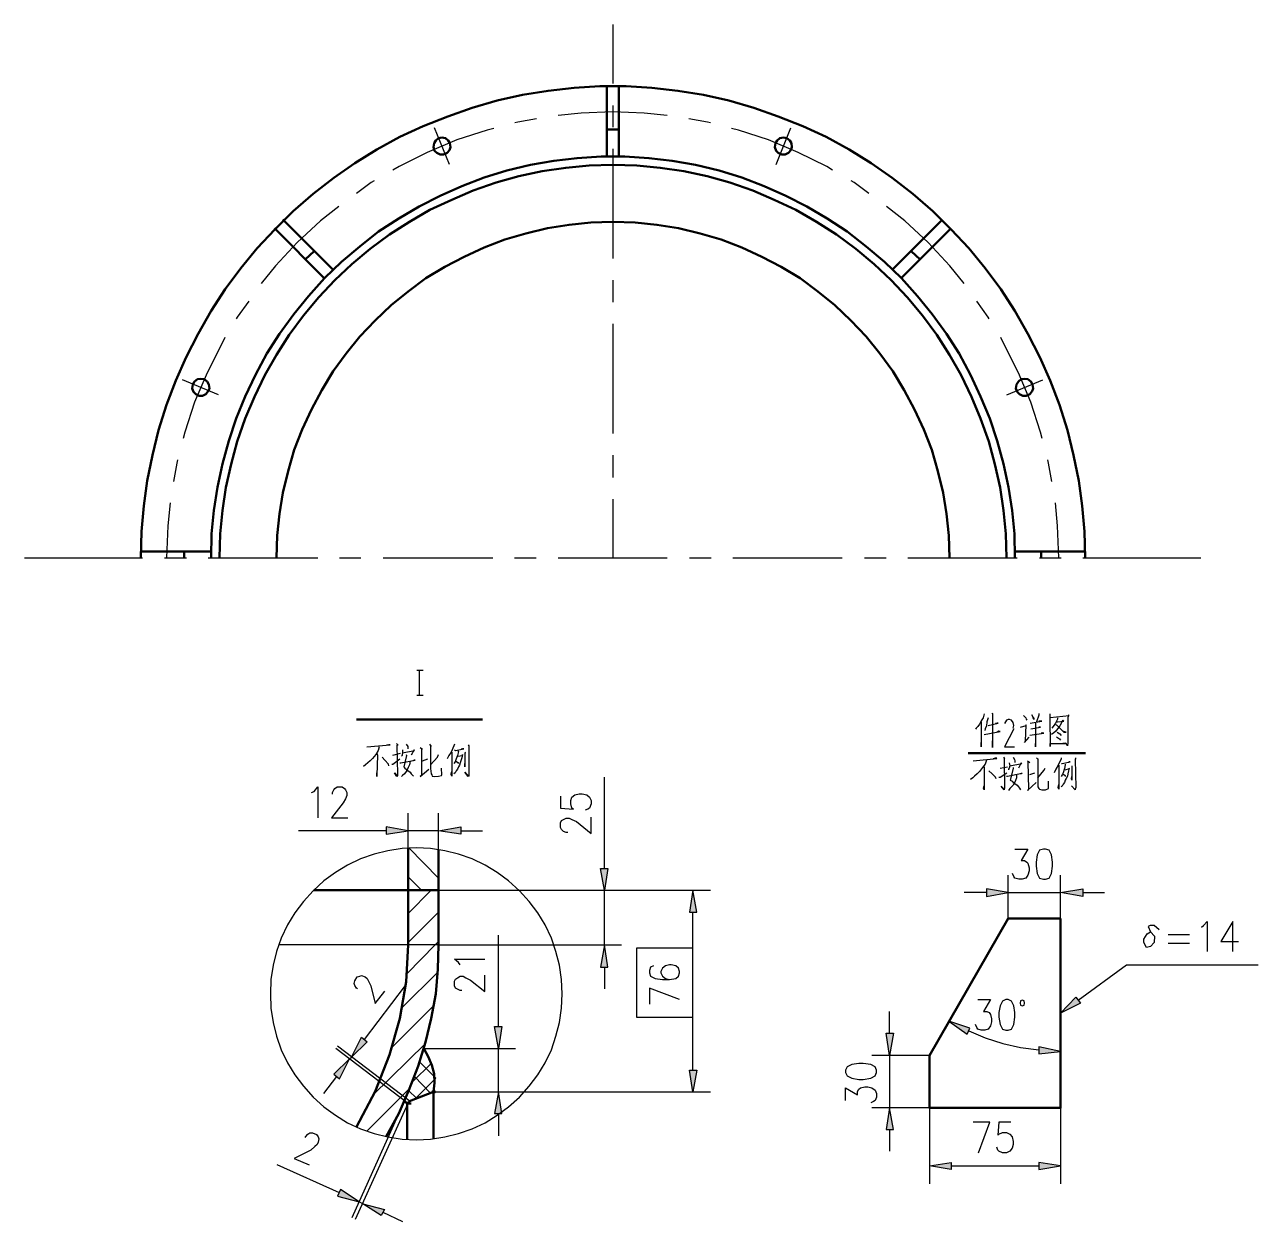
# Model space of a CAD drawing. Header units: millimetres. Extents: x -892 to 4698, y -3687 to 4524.
# Drawn here: x 1407 to 2817, y -1916 to -548 of the extents above; entities that cross this region are included whole.
import ezdxf

# ---------------------------------------------------------------- set-up
doc = ezdxf.new("R2010")
doc.units = ezdxf.units.MM
doc.layers.add('1', color=7, linetype='Continuous')

msp = doc.modelspace()

# ---------------------------------------------------------------- hatches: boundary and pattern name
h = msp.add_hatch(color=0)
h.dxf.hatch_style = 2
h.paths.add_polyline_path([(1820.1, -1465.4), (1820.1, -1473.9), (1845.5, -1469.9)])
h = msp.add_hatch(color=0)
h.dxf.hatch_style = 2
h.paths.add_polyline_path([(1905.5, -1465.4), (1905.5, -1473.9), (1880.1, -1469.9)])
h = msp.add_hatch(color=0)
h.dxf.hatch_style = 2
h.paths.add_polyline_path([(2065.2, -1513), (2073.6, -1513), (2069.7, -1537.7)])
h = msp.add_hatch(color=0)
h.dxf.hatch_style = 2
h.paths.add_polyline_path([(2506.4, -1536.4), (2506.4, -1544.9), (2531.1, -1540.3)])
h = msp.add_hatch(color=0)
h.dxf.hatch_style = 2
h.paths.add_polyline_path([(2616.5, -1536.4), (2616.5, -1544.9), (2591.1, -1540.3)])
h = msp.add_hatch(color=0)
h.dxf.hatch_style = 2
h.paths.add_polyline_path([(2166.8, -1563.1), (2175.3, -1563.1), (2170.7, -1537.7)])
h = msp.add_hatch(color=0)
h.dxf.hatch_style = 2
h.paths.add_polyline_path([(2065.2, -1625.7), (2073.6, -1625.7), (2069.7, -1600.3)])
h = msp.add_hatch(color=0)
h.dxf.hatch_style = 2
h.paths.add_polyline_path([(2613.9, -1666.8), (2591.1, -1678.5), (2608.7, -1660.2)])
h = msp.add_hatch(color=0)
h.dxf.hatch_style = 2
h.paths.add_polyline_path([(2484.2, -1702.6), (2487.5, -1695.4), (2463.3, -1687.6)])
h = msp.add_hatch(color=0)
h.dxf.hatch_style = 2
h.paths.add_polyline_path([(1792.1, -1705.9), (1798.6, -1711.1), (1780.4, -1728.7)])
h = msp.add_hatch(color=0)
h.dxf.hatch_style = 2
h.paths.add_polyline_path([(1943.9, -1693.5), (1952.4, -1693.5), (1948.5, -1718.9)])
h = msp.add_hatch(color=0)
h.dxf.hatch_style = 2
h.paths.add_polyline_path([(2391.7, -1701.3), (2400.1, -1701.3), (2395.6, -1726.7)])
h = msp.add_hatch(color=0)
h.dxf.hatch_style = 2
h.paths.add_polyline_path([(2566.3, -1716.9), (2566.3, -1724.8), (2591.1, -1722.2)])
h = msp.add_hatch(color=0)
h.dxf.hatch_style = 2
h.paths.add_polyline_path([(1760.2, -1748.2), (1766.7, -1753.4), (1778.4, -1730.6)])
h = msp.add_hatch(color=0)
h.dxf.hatch_style = 2
h.paths.add_polyline_path([(2166.8, -1743.7), (2175.3, -1743.7), (2170.7, -1768.4)])
h = msp.add_hatch(color=0)
h.dxf.hatch_style = 2
h.paths.add_polyline_path([(1874.2, -1771), (1872.3, -1769.7), (1872.3, -1767.1), (1874.2, -1765.8), (1876.8, -1767.1), (1876.8, -1769.7)])
h = msp.add_hatch(color=0)
h.dxf.hatch_style = 2
h.paths.add_polyline_path([(1943.9, -1793.2), (1952.4, -1793.2), (1948.5, -1768.4)])
h = msp.add_hatch(color=0)
h.dxf.hatch_style = 2
h.paths.add_polyline_path([(2391.7, -1811.4), (2400.1, -1811.4), (2395.6, -1786.7)])
h = msp.add_hatch(color=0)
h.dxf.hatch_style = 2
h.paths.add_polyline_path([(2466, -1849.2), (2466, -1857.1), (2441.2, -1853.1)])
h = msp.add_hatch(color=0)
h.dxf.hatch_style = 2
h.paths.add_polyline_path([(2566.3, -1849.2), (2566.3, -1857.1), (2591.1, -1853.1)])
h = msp.add_hatch(color=0)
h.dxf.hatch_style = 2
h.paths.add_polyline_path([(1768, -1879.9), (1764.7, -1887.7), (1789.5, -1894.2)])
h = msp.add_hatch(color=0)
h.dxf.hatch_style = 2
h.paths.add_polyline_path([(1818.2, -1902.7), (1814.3, -1909.8), (1793.4, -1896.2)])

# ---------------------------------------------------------------- linework, layer by layer
at = {"layer": '1', "color": 0, "lineweight": 25}
for points in [[(2079.5, -548.4), (2079.5, -615.6)], [(2141.4, -652.1), (2115.3, -649.5), (2079.5, -648.2), (2043, -649.5), (2016.9, -652.1)], [(2079.5, -641), (2079.5, -665.7)], [(1992.2, -656), (1970.7, -659.9), (1967.4, -660.5)], [(2190.9, -660.5), (2187.7, -659.9), (2166.2, -656)], [(1943.3, -667.1), (1935.5, -669), (1900.9, -680.1), (1867, -694.4), (1835.1, -710.7), (1827.9, -714.6)], [(1892.5, -708.1), (1875.5, -666.4)], [(2330.4, -714.6), (2323.9, -710.7), (2291.3, -694.4), (2257.4, -680.1), (2222.9, -669), (2215.1, -667.1)], [(2265.9, -708.1), (2282.8, -666.4)], [(2079.5, -690.5), (2079.5, -815.6)], [(1806.4, -727), (1803.2, -729), (1786.2, -741.3)], [(2372.1, -741.3), (2355.2, -729), (2351.9, -727)], [(1766, -756.3), (1745.2, -772.6), (1718.5, -797.4), (1693.7, -824.1), (1677.4, -844.3)], [(2480.9, -844.3), (2464.7, -824.1), (2439.9, -797.4), (2413.2, -772.6), (2392.3, -756.3)], [(2079.5, -840.4), (2079.5, -865.8)], [(1663.1, -864.5), (1650, -882.8), (1648.7, -884.7)], [(2509.6, -884.7), (2508.3, -882.8), (2495.3, -864.5)], [(2079.5, -890.6), (2079.5, -1015.7)], [(1635.7, -906.2), (1631.8, -914), (1615.5, -946.6), (1601.1, -979.9), (1590.1, -1014.4), (1588.1, -1021.6)], [(2570.2, -1021.6), (2568.3, -1014.4), (2557.2, -979.9), (2542.9, -946.6), (2526.6, -914), (2522.7, -906.2)], [(1628.5, -971.4), (1587.5, -954.5)], [(2529.8, -971.4), (2570.9, -954.5)], [(2079.5, -1040.5), (2079.5, -1065.9)], [(1581.6, -1045.7), (1580.9, -1049.6), (1577, -1070.5)], [(2581.3, -1070.5), (2577.4, -1049.6), (2576.7, -1045.7)], [(1573.1, -1095.2), (1570.5, -1121.3), (1569.2, -1157.8)], [(2079.5, -1090.7), (2079.5, -1157.8)], [(2589.1, -1157.8), (2587.8, -1121.3), (2585.2, -1095.2)], [(1406.9, -1157.8), (1541.8, -1157.8)], [(1566.6, -1157.8), (1592, -1157.8)], [(1616.8, -1157.8), (1741.9, -1157.8)], [(1766.7, -1157.8), (1791.4, -1157.8)], [(1816.9, -1157.8), (1942, -1157.8)], [(1966.8, -1157.8), (1991.5, -1157.8)], [(2016.9, -1157.8), (2141.4, -1157.8)], [(2166.8, -1157.8), (2191.6, -1157.8)], [(2216.4, -1157.8), (2341.5, -1157.8)], [(2366.9, -1157.8), (2391.7, -1157.8)], [(2416.4, -1157.8), (2541.6, -1157.8)], [(2567, -1157.8), (2591.7, -1157.8)], [(2616.5, -1157.8), (2751.4, -1157.8)], [(1855.3, -1286.2), (1862.5, -1286.2)], [(1857.9, -1286.2), (1857.9, -1314.8)], [(1855.3, -1314.8), (1862.5, -1314.8)], [(2503.8, -1336.3), (2502.5, -1340.9), (2500.5, -1344.2), (2498.5, -1348.1), (2496.6, -1350.7), (2494.6, -1352.6), (2494, -1353.9)], [(2512.9, -1335), (2513.5, -1336.3), (2513.5, -1335.7), (2513.5, -1374.8), (2513.5, -1371.5), (2513.5, -1367)], [(2548.7, -1338.3), (2551.3, -1340.9), (2552, -1342.2), (2552.6, -1343.5)], [(2557.8, -1337), (2559.8, -1340.3), (2560.5, -1341.6), (2560.5, -1342.9), (2559.8, -1340.9)], [(2566.3, -1335.7), (2566.3, -1337.7), (2563.7, -1345.5)], [(2578.7, -1336.3), (2578.7, -1340.3), (2579.4, -1373.5), (2579.4, -1370.2), (2597.6, -1370.2), (2596.3, -1369.6), (2593.7, -1370.2)], [(2579.4, -1340.3), (2600.9, -1338.3), (2600.2, -1337.7), (2599.6, -1340.3), (2599.6, -1369.6), (2598.9, -1372.8), (2597.6, -1370.2)], [(2500.5, -1345.5), (2500.5, -1365), (2500.5, -1370.2), (2500.5, -1374.1), (2500.5, -1372.2), (2500.5, -1368.9)], [(2508.3, -1340.9), (2507, -1345.5), (2506.4, -1350), (2505.1, -1353.3), (2504.4, -1355.2)], [(2508.3, -1349.4), (2520, -1346.8), (2518.7, -1346.8), (2516.8, -1347.4)], [(2532.4, -1342.2), (2529.2, -1343.5), (2527.2, -1347.4)], [(2537.6, -1353.3), (2527.2, -1374.1), (2538.3, -1374.1)], [(2537, -1352.6), (2537.6, -1349.4), (2537, -1346.1), (2535, -1343.5), (2532.4, -1342.9)], [(2545.5, -1351.3), (2552, -1349.4), (2551.3, -1348.7), (2550.7, -1367.6), (2550, -1368.9), (2555.2, -1363.1)], [(2556.5, -1346.8), (2569.6, -1344.8), (2568.9, -1344.8), (2566.3, -1344.8)], [(2557.2, -1353.3), (2568.3, -1351.3), (2567.6, -1351.3), (2566.3, -1351.3)], [(2562.4, -1346.8), (2562.4, -1374.1), (2562.4, -1372.2), (2562.4, -1370.2)], [(2586.5, -1345.5), (2587.8, -1345.5), (2595, -1344.8), (2593.7, -1343.5), (2590.4, -1350), (2587.8, -1353.3), (2585.9, -1355.9), (2583.3, -1357.9), (2580.7, -1359.8)], [(2587.8, -1340.9), (2587.8, -1342.2), (2585.2, -1346.8), (2582.6, -1350.7), (2581.3, -1352.6)], [(2585.9, -1348.7), (2586.5, -1348.7), (2595, -1357.2), (2597.6, -1357.2), (2595, -1356.6), (2593.7, -1355.9)], [(2503.8, -1359.8), (2522, -1356.6), (2520.7, -1355.9), (2518.7, -1357.2)], [(2555.9, -1360.5), (2572.2, -1358.5), (2570.9, -1357.9), (2568.9, -1358.5)], [(2586.5, -1362.4), (2589.8, -1365), (2591.1, -1366.3)], [(2587.2, -1357.2), (2590.4, -1359.2), (2591.7, -1361.1)], [(1812.3, -1374.1), (1811, -1378.1), (1808.4, -1382.6), (1804.5, -1387.2), (1801.9, -1389.8), (1799.3, -1392.4), (1796.7, -1394.4), (1794.1, -1396.3)], [(1798, -1374.1), (1824.7, -1371.5), (1823.4, -1371.5), (1820.8, -1372.2)], [(1809.7, -1381.3), (1810.3, -1383.3), (1809.7, -1406.7), (1809.7, -1408), (1809.7, -1405.4), (1809.7, -1403.5)], [(1827.9, -1383.3), (1836.4, -1381.3)], [(1831.9, -1370.2), (1833.8, -1372.2), (1832.5, -1372.2), (1833.2, -1405.4), (1833.2, -1406.7), (1832.5, -1408), (1829.9, -1403.5), (1832.5, -1406.7)], [(1839, -1377.4), (1839, -1380.7), (1838.4, -1382.6), (1838.4, -1383.9), (1837.7, -1384.6)], [(1839, -1380.7), (1852.7, -1378.1), (1852.1, -1377.4), (1848.8, -1383.3)], [(1842.9, -1370.9), (1844.9, -1373.5), (1844.9, -1374.8), (1844.9, -1376.1)], [(1859.2, -1374.8), (1861.8, -1376.8), (1860.5, -1376.1), (1860.5, -1406.7), (1859.2, -1408), (1869, -1399.6)], [(1869.6, -1370.9), (1871.6, -1373.5), (1871, -1372.8), (1871, -1379.4), (1871, -1386.5), (1871, -1392.4), (1871, -1397), (1871, -1397.6), (1871, -1398.9), (1871.6, -1404.8), (1872.3, -1406.1), (1872.9, -1407.4), (1875.5, -1408), (1880.1, -1407.4), (1883.3, -1406.7), (1884, -1406.1), (1883.3, -1398.3)], [(1898.3, -1370.9), (1897.7, -1372.8), (1894.4, -1380), (1891.8, -1383.9), (1889.9, -1387.8)], [(1895.1, -1380), (1895.1, -1407.4), (1894.4, -1405.4), (1894.4, -1404.8), (1895.1, -1402.2)], [(1902.2, -1378.7), (1902.9, -1379.4), (1901.6, -1383.9), (1900.3, -1387.8), (1899, -1391.1), (1897.7, -1393)], [(1898.3, -1377.4), (1899, -1378.1), (1899.6, -1378.1), (1908.8, -1376.1), (1907.4, -1376.1), (1906.1, -1376.8)], [(1914, -1371.5), (1914.6, -1372.8), (1914.6, -1404.8), (1914.6, -1405.4), (1914.6, -1407.4), (1914, -1408), (1910.1, -1402.8), (1914, -1407.4), (1914.6, -1406.1)], [(1910.1, -1380), (1910.7, -1380.7), (1910.1, -1381.3), (1910.1, -1397), (1910.1, -1395), (1910.1, -1393)], [(1823.4, -1395.7), (1822.7, -1393.7), (1818.8, -1389.1), (1815.6, -1385.9)], [(1826.6, -1393.7), (1827.9, -1393.7), (1835.8, -1387.8)], [(1835.8, -1392.4), (1836.4, -1392.4), (1837.1, -1392.4), (1853.4, -1389.1), (1852.1, -1389.1), (1850.7, -1389.8)], [(1847.5, -1390.4), (1846.8, -1394.4), (1845.5, -1397.6), (1844.2, -1400.2), (1842.9, -1402.2), (1841, -1404.8), (1839, -1406.7), (1837.7, -1408)], [(1842.9, -1382.6), (1843.6, -1383.9), (1840.3, -1397), (1841.6, -1398.3), (1842.9, -1399.6), (1844.9, -1400.9), (1847.5, -1402.8), (1848.8, -1404.8), (1850.1, -1406.1), (1851.4, -1407.4)], [(1861.8, -1389.8), (1867.7, -1387.8)], [(1871, -1394.4), (1878.8, -1385.9), (1880.1, -1382.6)], [(1902.2, -1384.6), (1907.4, -1383.9), (1907.4, -1382.6), (1906.8, -1386.5), (1905.5, -1389.8), (1904.8, -1392.4), (1904.2, -1395), (1902.9, -1397), (1901.6, -1399.6), (1900.3, -1401.5), (1899, -1403.5), (1897.7, -1404.8)], [(1899.6, -1389.8), (1902.2, -1391.7), (1902.9, -1393)], [(2506.4, -1389.1), (2505.1, -1393.7), (2501.8, -1397.6), (2498.5, -1402.2), (2495.9, -1404.8), (2492.7, -1407.4), (2490.7, -1409.3), (2488.1, -1411.3)], [(2491.4, -1389.8), (2518.1, -1387.2), (2517.4, -1386.5), (2514.2, -1387.8)], [(2525.9, -1385.9), (2527.2, -1387.8), (2526.6, -1387.2), (2527.2, -1421.1), (2526.6, -1422.4), (2526.6, -1423), (2523.3, -1419.1), (2526.6, -1422.4)], [(2532.4, -1392.4), (2533.1, -1395.7), (2532.4, -1398.3), (2531.8, -1399.6), (2531.8, -1400.2)], [(2533.1, -1395.7), (2546.8, -1393), (2546.1, -1392.4), (2542.9, -1398.3)], [(2537, -1385.9), (2538.3, -1388.5), (2538.9, -1389.8), (2538.9, -1391.7)], [(2553.3, -1389.8), (2555.9, -1391.7), (2553.9, -1391.1), (2554.6, -1422.4), (2553.3, -1423.7), (2563.1, -1414.6)], [(2563.7, -1386.5), (2565.7, -1388.5), (2565, -1387.8), (2565, -1395), (2565, -1401.5), (2565, -1407.4), (2565, -1411.9), (2565, -1412.6), (2565, -1413.9), (2565, -1419.8), (2566.3, -1421.7), (2567, -1422.4), (2569.6, -1423), (2574.1, -1423), (2577.4, -1421.7), (2577.4, -1413.3)], [(2591.7, -1386.5), (2591.7, -1387.8), (2588.5, -1395), (2585.9, -1399.6), (2583.9, -1403.5)], [(2589.1, -1395), (2589.1, -1422.4), (2588.5, -1420.4), (2589.1, -1417.2)], [(2596.3, -1393.7), (2596.3, -1394.4), (2595.6, -1398.9), (2594.3, -1403.5), (2593, -1406.1), (2591.7, -1408)], [(2592.4, -1393), (2593, -1393), (2602.2, -1391.1), (2601.5, -1391.1), (2600.2, -1391.7)], [(2608, -1386.5), (2608.7, -1387.8), (2608, -1388.5), (2608.7, -1420.4), (2608, -1422.4), (2608, -1423), (2603.5, -1418.5), (2608, -1423), (2608, -1421.7)], [(2604.1, -1395.7), (2604.1, -1396.3), (2604.1, -1411.9), (2603.5, -1410), (2604.1, -1408)], [(2069.7, -1513), (2069.7, -1408.7)], [(2503.8, -1397), (2503.8, -1398.9), (2503.8, -1421.7), (2503.8, -1423), (2503.1, -1421.1), (2503.8, -1418.5)], [(2517.4, -1410.6), (2516.8, -1408.7), (2512.9, -1404.8), (2509, -1401.5)], [(2520.7, -1408.7), (2522, -1408.7), (2529.8, -1403.5)], [(2522, -1398.3), (2530.5, -1397)], [(2529.2, -1407.4), (2530.5, -1407.4), (2547.4, -1404.1), (2546.1, -1404.8), (2544.8, -1404.8)], [(2540.9, -1406.1), (2540.9, -1409.3), (2539.6, -1412.6), (2538.3, -1415.2), (2537, -1417.8), (2535, -1419.8), (2533.1, -1421.7), (2531.8, -1423.7)], [(2537, -1397.6), (2537, -1398.9), (2533.7, -1411.9), (2535.7, -1413.3), (2537, -1414.6), (2538.9, -1415.9), (2541.6, -1417.8), (2542.9, -1419.8), (2544.2, -1421.1), (2545.5, -1423)], [(2555.9, -1405.4), (2561.8, -1403.5)], [(2565, -1409.3), (2572.2, -1400.9), (2573.5, -1398.3)], [(2596.3, -1400.2), (2601.5, -1398.9), (2600.9, -1398.3), (2600.2, -1401.5), (2599.6, -1404.8), (2598.9, -1407.4), (2597.6, -1410), (2596.3, -1411.9), (2595.6, -1414.6), (2594.3, -1416.5), (2593, -1419.1), (2591.7, -1419.8)], [(2593.7, -1404.8), (2596.3, -1406.7), (2596.3, -1408)], [(1734.7, -1426.3), (1738, -1425), (1741.9, -1419.8), (1741.9, -1455)], [(1758.9, -1428.2), (1758.9, -1426.3), (1760.2, -1423), (1761.5, -1421.7), (1764.1, -1419.8), (1769.9, -1419.8), (1772.5, -1421.7), (1773.8, -1423), (1775.2, -1426.3), (1775.2, -1429.5), (1773.8, -1433.5), (1771.2, -1438), (1757.6, -1455), (1776.5, -1455)], [(2019.5, -1430.2), (2019.5, -1443.9), (2034.5, -1445.2), (2032.6, -1443.9), (2031.3, -1439.3), (2031.3, -1435.4), (2032.6, -1431.5), (2035.8, -1428.9), (2041, -1427.6), (2044.3, -1427.6), (2049.5, -1428.9), (2052.8, -1431.5), (2054.7, -1435.4), (2054.7, -1439.3), (2052.8, -1443.9), (2050.8, -1445.2), (2047.6, -1446.5)], [(1845.5, -1514.9), (1845.5, -1449.7)], [(1880.1, -1514.9), (1880.1, -1449.7)], [(1820.1, -1465.4), (1820.1, -1473.9), (1845.5, -1469.9), (1820.1, -1465.4)], [(1905.5, -1465.4), (1905.5, -1473.9), (1880.1, -1469.9), (1905.5, -1465.4)], [(2028, -1471.9), (2026.1, -1471.9), (2022.8, -1470.6), (2020.8, -1468.6), (2019.5, -1466), (2019.5, -1460.8), (2020.8, -1458.2), (2022.8, -1456.9), (2026.1, -1455.6), (2029.3, -1455.6), (2032.6, -1456.9), (2037.8, -1459.5), (2054.7, -1473.2), (2054.7, -1454.3)], [(1820.1, -1469.9), (1719.8, -1469.9)], [(1880.1, -1469.9), (1845.5, -1469.9)], [(1905.5, -1469.9), (1930.3, -1469.9)], [(1854.7, -1489.5), (1838.4, -1490.2), (1822.1, -1492.8), (1806.4, -1496.7), (1790.8, -1501.9), (1775.8, -1509.1), (1762.1, -1517.5), (1749.1, -1527.3), (1736.7, -1538.4), (1725.6, -1550.8), (1715.8, -1563.8), (1707.4, -1577.5), (1700.2, -1592.5), (1695, -1608.1), (1691.1, -1623.7), (1688.5, -1640), (1687.8, -1656.3), (1688.5, -1672.6), (1691.1, -1688.9), (1695, -1704.6), (1700.2, -1720.2), (1707.4, -1735.2), (1715.8, -1748.9), (1725.6, -1761.9), (1736.7, -1774.3), (1749.1, -1785.4), (1762.1, -1795.1), (1775.8, -1803.6), (1790.8, -1810.8), (1806.4, -1816), (1822.1, -1819.9), (1838.4, -1822.5), (1854.7, -1823.2), (1871, -1822.5), (1887.2, -1819.9), (1902.9, -1816), (1918.5, -1810.8), (1933.5, -1803.6), (1947.2, -1795.1), (1960.2, -1785.4), (1972.6, -1774.3), (1983.7, -1761.9), (1993.5, -1748.9), (2001.9, -1735.2), (2009.1, -1720.2), (2014.3, -1704.6), (2018.2, -1688.9), (2020.8, -1672.6), (2021.5, -1656.3), (2020.8, -1640), (2018.2, -1623.7), (2014.3, -1608.1), (2009.1, -1592.5), (2001.9, -1577.5), (1993.5, -1563.8), (1983.7, -1550.8), (1972.6, -1538.4), (1960.2, -1527.3), (1947.2, -1517.5), (1933.5, -1509.1), (1918.5, -1501.9), (1902.9, -1496.7), (1887.2, -1492.8), (1871, -1490.2), (1854.7, -1489.5)], [(1880.1, -1524), (1846.2, -1489.5)], [(2538.9, -1490.8), (2553.9, -1490.8), (2546.1, -1503.8), (2550, -1503.8), (2552.6, -1505.8), (2553.9, -1507.1), (2555.2, -1512.3), (2555.2, -1515.6), (2553.9, -1520.8), (2551.3, -1524), (2547.4, -1525.3), (2543.5, -1525.3), (2538.9, -1524), (2537.6, -1522.1), (2536.3, -1518.8)], [(2571.5, -1490.8), (2567, -1492.1), (2564.4, -1497.3), (2563.1, -1505.8), (2563.1, -1510.4), (2564.4, -1518.8), (2567, -1524), (2571.5, -1525.3), (2574.1, -1525.3), (2578, -1524), (2580.7, -1518.8), (2582, -1510.4), (2582, -1505.8), (2580.7, -1497.3), (2578, -1492.1), (2574.1, -1490.8), (2571.5, -1490.8)], [(1860.5, -1537.7), (1845.5, -1522.7)], [(2065.2, -1513), (2073.6, -1513), (2069.7, -1537.7), (2065.2, -1513)], [(2531.1, -1570.3), (2531.1, -1520.8)], [(2591.1, -1570.3), (2591.1, -1520.8)], [(2506.4, -1536.4), (2506.4, -1544.9), (2531.1, -1540.3), (2506.4, -1536.4)], [(2616.5, -1536.4), (2616.5, -1544.9), (2591.1, -1540.3), (2616.5, -1536.4)], [(1845.5, -1564.4), (1871.6, -1537.7)], [(1880.1, -1537.7), (2089.3, -1537.7)], [(1989.6, -1537.7), (2190.9, -1537.7)], [(2069.7, -1600.3), (2069.7, -1537.7)], [(2166.8, -1563.1), (2175.3, -1563.1), (2170.7, -1537.7), (2166.8, -1563.1)], [(2506.4, -1540.3), (2480.9, -1540.3)], [(2531.1, -1540.3), (2591.1, -1540.3)], [(2616.5, -1540.3), (2641.3, -1540.3)], [(1845.5, -1597.7), (1880.1, -1563.1)], [(2170.7, -1743.7), (2170.7, -1563.1)], [(2703.8, -1583.3), (2698, -1578.1), (2693.4, -1578.1), (2691.4, -1579.4), (2694.1, -1585.3), (2698.6, -1590.5), (2698, -1597.7), (2694.1, -1602.2), (2689.5, -1603.5), (2686.2, -1597.7), (2686.2, -1593.8), (2690.1, -1587.9), (2694.1, -1585.3)], [(2752.1, -1580.1), (2754.7, -1578.1), (2758.6, -1573.6), (2758.6, -1608.1)], [(2787.9, -1608.1), (2787.9, -1573.6), (2774.2, -1596.4), (2794.4, -1596.4)], [(1948.5, -1693.5), (1948.5, -1589.2)], [(2714.3, -1588.6), (2738.4, -1588.6)], [(1880.1, -1600.3), (1697.6, -1600.3)], [(1844.2, -1632.9), (1876.2, -1600.3), (1880.1, -1596.4)], [(1880.1, -1600.3), (2089.3, -1600.3)], [(2065.2, -1625.7), (2073.6, -1625.7), (2069.7, -1600.3), (2065.2, -1625.7)], [(2170.7, -1683.1), (2170.7, -1604.2), (2106.2, -1604.2), (2106.2, -1683.1), (2170.7, -1683.1)], [(2714.3, -1598.3), (2738.4, -1598.3)], [(1904.8, -1623.1), (1902.9, -1620.5), (1898.3, -1616.6), (1932.9, -1616.6)], [(1787.5, -1650.5), (1786.2, -1649.8), (1784.3, -1646.6), (1783.6, -1644.6), (1784.3, -1641.3), (1786.9, -1636.8), (1790.1, -1636.1), (1792.1, -1635.5), (1796, -1636.8), (1798.6, -1638.7), (1799.9, -1642), (1802.5, -1647.2), (1807.7, -1667.4), (1818.8, -1653.1)], [(1838.4, -1672), (1879.4, -1631.6)], [(1906.8, -1652.4), (1904.8, -1652.4), (1901.6, -1651.1), (1899.6, -1649.8), (1898.3, -1647.2), (1898.3, -1642), (1899.6, -1639.4), (1901.6, -1638.1), (1904.8, -1636.1), (1908.1, -1636.1), (1911.4, -1638.1), (1916.6, -1640.7), (1932.9, -1653.7), (1932.9, -1634.8)], [(2069.7, -1625.7), (2069.7, -1650.5)], [(2125.8, -1624.4), (2122.5, -1625.7), (2121.2, -1629.6), (2121.2, -1632.2), (2122.5, -1636.1), (2127.7, -1638.7), (2136.2, -1640), (2144, -1640), (2151.2, -1638.7), (2154.4, -1636.1), (2155.7, -1632.2), (2155.7, -1630.9), (2154.4, -1627), (2151.2, -1624.4), (2146, -1623.1), (2144, -1623.1), (2139.5, -1624.4), (2136.2, -1627), (2134.2, -1630.9), (2134.2, -1632.2), (2136.2, -1636.1), (2139.5, -1638.7), (2144, -1640)], [(2611.3, -1663.5), (2666.7, -1623.1)], [(2666.7, -1623.1), (2817.2, -1623.1)], [(1795.4, -1708.5), (1842.3, -1646.6)], [(2155.7, -1662.9), (2121.2, -1649.8), (2121.2, -1668.1)], [(2496.6, -1662.9), (2510.9, -1662.9), (2503.1, -1676.5), (2507, -1676.5), (2509.6, -1677.8), (2510.9, -1679.8), (2512.2, -1685), (2512.2, -1688.3), (2510.9, -1692.8), (2508.3, -1696.7), (2504.4, -1698), (2500.5, -1698), (2496.6, -1696.7), (2495.3, -1694.8), (2494, -1691.5)], [(2528.5, -1662.9), (2524.6, -1664.8), (2522, -1670), (2520.7, -1677.8), (2520.7, -1683.1), (2522, -1691.5), (2524.6, -1696.7), (2528.5, -1698), (2531.1, -1698), (2535, -1696.7), (2537.6, -1691.5), (2538.9, -1683.1), (2538.9, -1677.8), (2537.6, -1670), (2535, -1664.8), (2531.1, -1662.9), (2528.5, -1662.9)], [(2547.4, -1663.5), (2545.5, -1664.2), (2544.8, -1666.8), (2545.5, -1669.4), (2547.4, -1670), (2549.4, -1669.4), (2550, -1666.8), (2549.4, -1664.2), (2547.4, -1663.5)], [(2613.9, -1666.8), (2591.1, -1678.5), (2608.7, -1660.2), (2613.9, -1666.8)], [(1827.3, -1716.9), (1874.2, -1670)], [(2395.6, -1701.3), (2395.6, -1676.5)], [(2484.2, -1702.6), (2487.5, -1695.4), (2463.3, -1687.6), (2484.2, -1702.6)], [(1792.1, -1705.9), (1798.6, -1711.1), (1780.4, -1728.7), (1792.1, -1705.9)], [(1943.9, -1693.5), (1952.4, -1693.5), (1948.5, -1718.9), (1943.9, -1693.5)], [(2391.7, -1701.3), (2400.1, -1701.3), (2395.6, -1726.7), (2391.7, -1701.3)], [(2486.2, -1698.7), (2505.1, -1706.5), (2525.3, -1713), (2545.5, -1717.6), (2566.3, -1720.2)], [(1844.2, -1780.8), (1762.8, -1718.9)], [(1846.2, -1778.2), (1764.7, -1716.3)], [(1805.1, -1772.3), (1865.1, -1713)], [(1861.8, -1722.8), (1864.4, -1720.2)], [(1863.1, -1718.9), (1968.1, -1718.9)], [(1948.5, -1768.4), (1948.5, -1718.9)], [(2566.3, -1716.9), (2566.3, -1724.8), (2591.1, -1722.2), (2566.3, -1716.9)], [(1760.2, -1748.2), (1766.7, -1753.4), (1778.4, -1730.6), (1760.2, -1748.2)], [(1778.4, -1730.6), (1780.4, -1728.7)], [(1876.8, -1752.8), (1858.6, -1734.5)], [(2441.2, -1726.7), (2375.4, -1726.7)], [(2395.6, -1726.7), (2395.6, -1786.7)], [(1850.1, -1757.3), (1872.3, -1735.2)], [(2166.8, -1743.7), (2175.3, -1743.7), (2170.7, -1768.4), (2166.8, -1743.7)], [(2345.4, -1746.3), (2347.3, -1750.2), (2352.6, -1752.8), (2360.4, -1754.1), (2365.6, -1754.1), (2374.1, -1752.8), (2379.3, -1750.2), (2380.6, -1746.3), (2380.6, -1743.7), (2379.3, -1739.8), (2374.1, -1737.1), (2365.6, -1735.8), (2360.4, -1735.8), (2352.6, -1737.1), (2347.3, -1739.8), (2345.4, -1743.7), (2345.4, -1746.3)], [(1763.4, -1750.8), (1748.4, -1770.4)], [(1871, -1769.7), (1852.7, -1750.8)], [(1853.4, -1776.2), (1876.8, -1752.8)], [(2345.4, -1778.2), (2345.4, -1763.9), (2359.1, -1771.7), (2359.1, -1767.8), (2360.4, -1765.2), (2362.3, -1763.9), (2367.5, -1762.6), (2370.8, -1762.6), (2375.4, -1763.9), (2379.3, -1766.5), (2380.6, -1770.4), (2380.6, -1774.3), (2379.3, -1778.2), (2377.3, -1779.5), (2374.1, -1780.8)], [(1798, -1813.4), (1846.8, -1764.5)], [(1854.7, -1775.6), (1846.2, -1767.1)], [(1874.2, -1768.4), (1968.1, -1768.4)], [(1943.9, -1793.2), (1952.4, -1793.2), (1948.5, -1768.4), (1943.9, -1793.2)], [(1963.5, -1768.4), (2190.9, -1768.4)], [(1840.3, -1780.2), (1781, -1912.5)], [(1844.9, -1781.5), (1784.9, -1914.4)], [(2441.2, -1786.7), (2375.4, -1786.7)], [(2391.7, -1811.4), (2400.1, -1811.4), (2395.6, -1786.7), (2391.7, -1811.4)], [(2441.2, -1786.7), (2441.2, -1873.4)], [(2591.1, -1786.7), (2591.1, -1873.4)], [(1948.5, -1793.2), (1948.5, -1818.6)], [(2497.2, -1838.2), (2510.3, -1803), (2491.4, -1803)], [(2534.4, -1803), (2520.7, -1803), (2519.4, -1818), (2520.7, -1816.7), (2524.6, -1814.7), (2529.2, -1814.7), (2533.1, -1816.7), (2535.7, -1819.9), (2537, -1825.1), (2537, -1828.4), (2535.7, -1832.9), (2533.1, -1836.2), (2529.2, -1838.2), (2524.6, -1838.2), (2520.7, -1836.2), (2519.4, -1834.9), (2518.1, -1831.6)], [(1727.6, -1820.6), (1728.2, -1819.3), (1730.8, -1816.7), (1732.8, -1815.3), (1736, -1815.3), (1740.6, -1817.3), (1742.6, -1819.9), (1743.2, -1821.9), (1742.6, -1825.8), (1741.3, -1828.4), (1738.7, -1831), (1734.1, -1834.9), (1715.2, -1844.7), (1732.1, -1851.8)], [(2395.6, -1811.4), (2395.6, -1836.2)], [(1766.7, -1883.8), (1695.6, -1851.8)], [(2466, -1849.2), (2466, -1857.1), (2441.2, -1853.1), (2466, -1849.2)], [(2466, -1853.1), (2566.3, -1853.1)], [(2566.3, -1849.2), (2566.3, -1857.1), (2591.1, -1853.1), (2566.3, -1849.2)], [(1768, -1879.9), (1764.7, -1887.7), (1789.5, -1894.2), (1768, -1879.9)], [(1793.4, -1896.2), (1789.5, -1894.2)], [(1818.2, -1902.7), (1814.3, -1909.8), (1793.4, -1896.2), (1818.2, -1902.7)], [(1816.2, -1905.9), (1839, -1916.4)]]:
    msp.add_lwpolyline(points, dxfattribs=at)
at = {"layer": '1', "color": 0, "lineweight": 50}
for points in [[(2619.1, -1157.8), (2618.5, -1127.8), (2615.8, -1098.5), (2611.9, -1069.8), (2606.1, -1040.5), (2598.9, -1011.8), (2589.8, -983.1), (2579.4, -955.1), (2567.6, -928.4), (2553.9, -901.7), (2538.9, -875.6), (2522.7, -850.8), (2505.1, -826.7), (2486.2, -803.9), (2466, -782.4), (2445.1, -761.5), (2422.3, -742), (2398.8, -723.7), (2374.7, -706.8), (2349.3, -691.2), (2323.2, -676.8), (2296.5, -664.4), (2268.5, -653.4), (2240.5, -643.6), (2211.8, -635.1), (2183.1, -628.6), (2153.8, -624), (2123.8, -620.8), (2094.5, -618.8), (2064.5, -618.8), (2035.2, -620.8), (2005.2, -624), (1975.9, -628.6), (1947.2, -635.1), (1918.5, -643.6), (1890.5, -653.4), (1862.5, -664.4), (1835.8, -676.8), (1809.7, -691.2), (1784.3, -706.8), (1760.2, -723.7), (1736.7, -742), (1713.9, -761.5), (1693, -782.4), (1672.8, -803.9), (1653.9, -826.7), (1636.3, -850.8), (1620, -875.6), (1605.1, -901.7), (1591.4, -928.4), (1579.6, -955.1), (1569.2, -983.1), (1560.1, -1011.8), (1552.9, -1040.5), (1547.1, -1069.8), (1543.1, -1098.5), (1540.5, -1127.8), (1539.9, -1157.8)], [(2072.3, -618.2), (2072.3, -698.3)], [(2086, -618.2), (2086, -698.3)], [(2086, -668.4), (2072.3, -668.4)], [(1884, -677.5), (1880.1, -678.1), (1876.8, -680.7), (1874.9, -684), (1874.2, -688.6), (1875.5, -692.5), (1878.1, -695.1), (1882, -697), (1885.9, -697), (1889.9, -695.1), (1892.5, -691.8), (1893.8, -688.6), (1893.1, -684), (1891.2, -680.7), (1887.9, -678.1), (1884, -677.5)], [(2274.4, -677.5), (2270.4, -678.1), (2267.2, -680.7), (2265.2, -684), (2264.6, -688.6), (2265.9, -692.5), (2268.5, -695.1), (2272.4, -697), (2276.3, -697), (2280.2, -695.1), (2282.8, -691.8), (2284.1, -688.6), (2283.5, -684), (2281.5, -680.7), (2278.3, -678.1), (2274.4, -677.5)], [(2538.9, -1157.8), (2538.3, -1130.4), (2535.7, -1103.7), (2531.8, -1077), (2525.9, -1050.3), (2518.7, -1024.2), (2510.3, -998.8), (2499.8, -973.4), (2488.1, -948.6), (2475.1, -924.5), (2460.7, -901.7), (2444.4, -879.5), (2427.5, -858.7), (2409.3, -838.4), (2389.7, -819.5), (2368.9, -802), (2347.3, -785), (2324.5, -770), (2301.1, -756.3), (2277, -744), (2252.2, -732.9), (2226.8, -723.1), (2200.7, -715.3), (2174, -708.8), (2147.3, -704.2), (2120.6, -700.9), (2093.2, -699), (2065.8, -699), (2038.4, -700.9), (2011.7, -704.2), (1985, -708.8), (1958.3, -715.3), (1932.2, -723.1), (1906.8, -732.9), (1882, -744), (1857.9, -756.3), (1834.5, -770), (1811.6, -785), (1790.1, -802), (1769.3, -819.5), (1749.7, -838.4), (1731.5, -858.7), (1714.5, -879.5), (1698.3, -901.7), (1683.9, -924.5), (1670.9, -948.6), (1659.1, -973.4), (1648.7, -998.8), (1640.2, -1024.2), (1633.1, -1050.3), (1627.2, -1077), (1623.3, -1103.7), (1620.7, -1130.4), (1620, -1157.8)], [(2529.2, -1157.8), (2528.5, -1130.4), (2525.9, -1103.7), (2522, -1077.6), (2516.1, -1050.9), (2509, -1024.8), (2499.8, -998.8), (2489.4, -974), (2477.7, -949.2), (2464, -925.8), (2449.7, -903), (2433.4, -880.8), (2415.8, -860), (2397.5, -840.4), (2378, -822.2), (2357.1, -804.6), (2335, -788.3), (2312.2, -773.9), (2288.7, -760.2), (2263.9, -748.5), (2239.2, -738.1), (2213.1, -729), (2187, -721.8), (2160.3, -715.9), (2133.6, -712), (2106.9, -709.4), (2079.5, -708.8), (2052.1, -709.4), (2025.4, -712), (1998.7, -715.9), (1972, -721.8), (1945.9, -729), (1919.8, -738.1), (1895.1, -748.5), (1870.3, -760.2), (1846.8, -773.9), (1824, -788.3), (1801.9, -804.6), (1781, -822.2), (1761.5, -840.4), (1743.2, -860), (1725.6, -880.8), (1709.3, -903), (1695, -925.8), (1681.3, -949.2), (1669.6, -974), (1659.1, -998.8), (1650, -1024.8), (1642.9, -1050.9), (1637, -1077.6), (1633.1, -1103.7), (1630.5, -1130.4), (1629.8, -1157.8)], [(2464, -1157.8), (2463.3, -1132.4), (2460.7, -1107.6), (2456.8, -1083.5), (2451, -1058.7), (2443.8, -1034.6), (2434.7, -1011.2), (2424.2, -988.3), (2412.5, -966.2), (2399.5, -944.7), (2384.5, -924.5), (2368.9, -904.9), (2351.3, -886.7), (2333, -869.1), (2313.5, -853.4), (2293.3, -838.4), (2271.7, -825.4), (2249.6, -813.7), (2226.8, -803.3), (2203.3, -794.1), (2179.2, -787), (2154.4, -781.1), (2129.7, -777.2), (2104.9, -774.6), (2079.5, -773.9), (2054.1, -774.6), (2029.3, -777.2), (2004.6, -781.1), (1979.8, -787), (1955.7, -794.1), (1932.2, -803.3), (1909.4, -813.7), (1887.2, -825.4), (1865.7, -838.4), (1845.5, -853.4), (1826, -869.1), (1807.7, -886.7), (1790.1, -904.9), (1774.5, -924.5), (1759.5, -944.7), (1746.5, -966.2), (1734.7, -988.3), (1724.3, -1011.2), (1715.2, -1034.6), (1708, -1058.7), (1702.2, -1083.5), (1698.3, -1107.6), (1695.6, -1132.4), (1695, -1157.8)], [(1702.2, -771.3), (1758.9, -828)], [(2456.2, -771.3), (2399.5, -828)], [(1692.4, -781.1), (1749.1, -837.8)], [(2466, -781.1), (2409.3, -837.8)], [(1738, -807.2), (1727.6, -816.9)], [(2430.8, -816.9), (2420.3, -807.2)], [(1608.3, -953.1), (1604.4, -953.8), (1601.1, -956.4), (1599.2, -959.7), (1598.5, -964.2), (1599.8, -968.1), (1602.5, -970.7), (1606.4, -972.7), (1610.3, -972.7), (1614.2, -970.7), (1616.8, -967.5), (1618.1, -964.2), (1617.4, -959.7), (1615.5, -956.4), (1612.2, -953.8), (1608.3, -953.1)], [(2550, -953.1), (2546.1, -953.8), (2542.9, -956.4), (2540.9, -959.7), (2540.2, -964.2), (2541.6, -968.1), (2544.2, -970.7), (2548.1, -972.7), (2552, -972.7), (2555.9, -970.7), (2558.5, -967.5), (2559.8, -964.2), (2559.1, -959.7), (2557.2, -956.4), (2553.9, -953.8), (2550, -953.1)], [(1539.2, -1150.6), (1619.4, -1150.6)], [(1589.4, -1150.6), (1589.4, -1157.8)], [(2619.1, -1150.6), (2538.9, -1150.6)], [(2568.9, -1157.8), (2568.9, -1150.6)], [(1930.3, -1342.9), (1786.2, -1342.9)], [(2485.5, -1381.3), (2619.8, -1381.3)], [(1845.5, -1537.7), (1845.5, -1489.5)], [(1880.1, -1600.3), (1880.1, -1537.7), (1880.1, -1491.5)], [(1880.1, -1537.7), (1737.4, -1537.7)], [(1845.5, -1600.3), (1845.5, -1537.7)], [(2591.1, -1570.3), (2591.1, -1786.7), (2441.2, -1786.7), (2441.2, -1726.7), (2531.1, -1570.3), (2591.1, -1570.3)], [(1845.5, -1600.3), (1842.9, -1642.6), (1835.8, -1684.4), (1824, -1726.1), (1807.7, -1767.8), (1786.2, -1808.2)], [(1880.1, -1600.3), (1879.4, -1628.3), (1876.8, -1656.3), (1871.6, -1684.4), (1865.1, -1711.7), (1856.6, -1739.1), (1846.2, -1766.5), (1834.5, -1793.2), (1820.1, -1819.3)], [(1874.2, -1768.4), (1875.5, -1758), (1874.9, -1747.6), (1872.3, -1737.8), (1868.3, -1728), (1863.1, -1718.9)], [(1844.9, -1781.5), (1846.8, -1778.9), (1874.2, -1768.4)], [(1874.2, -1768.4), (1874.2, -1821.9)], [(1841, -1778.9), (1842.9, -1780.8), (1844.9, -1780.8)], [(1844.2, -1780.8), (1844.2, -1823.2)], [(1844.9, -1781.5), (1848.8, -1781.5)]]:
    msp.add_lwpolyline(points, dxfattribs=at)

doc.saveas('drawing.dxf')
